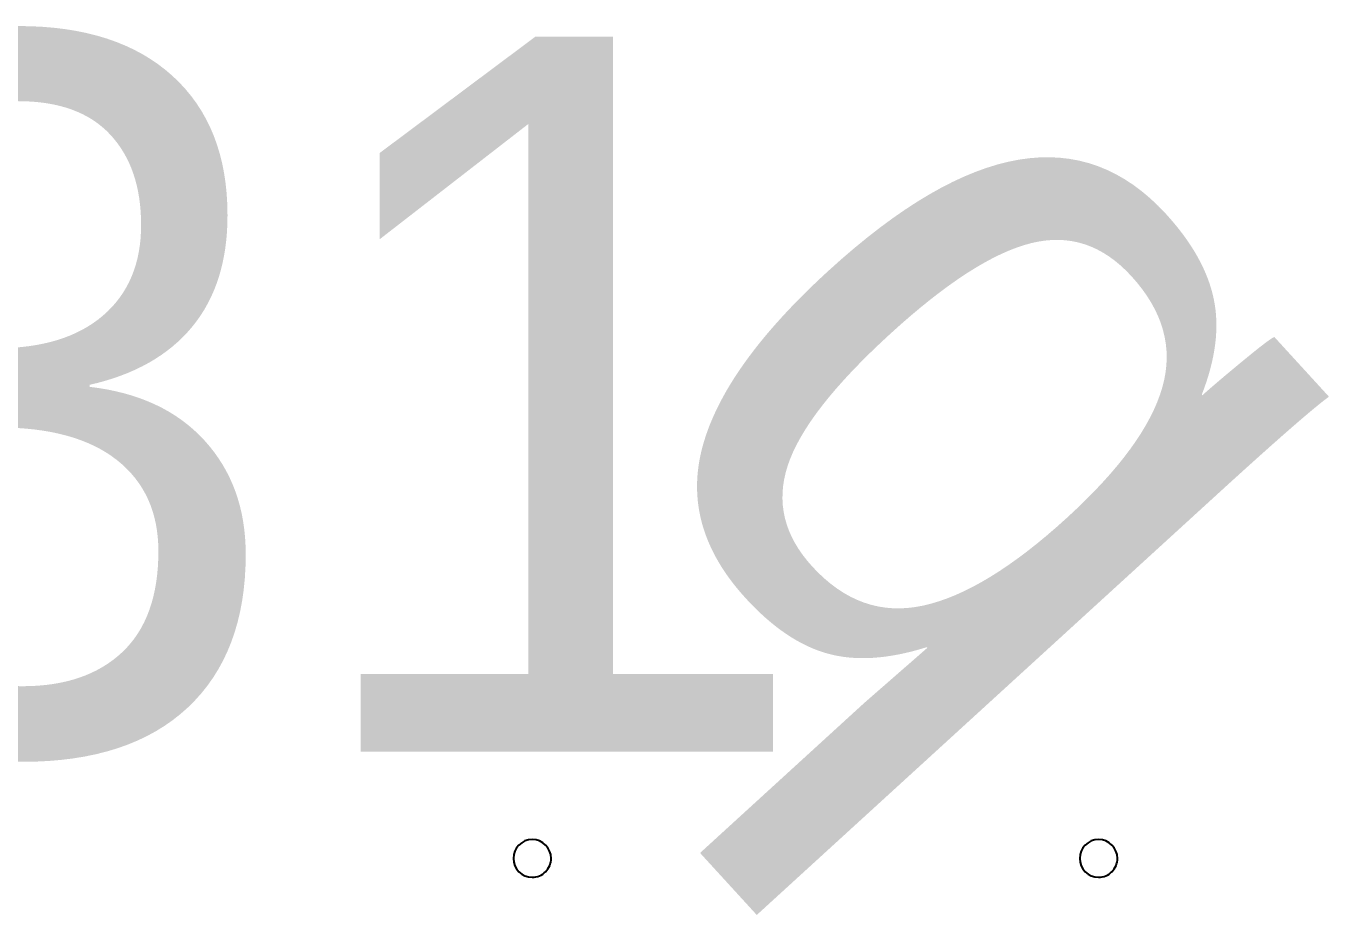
# Model space of a CAD drawing. Extents: x 204392 to 206166, y 706239 to 707835.
# Drawn here: x 204733.52 to 204751.73, y 707722.33 to 707734.76 of the extents above; entities that cross this region are included whole.
import ezdxf
from ezdxf.enums import TextEntityAlignment as Align

# ---------------------------------------------------------------- set-up
doc = ezdxf.new("R2010")
doc.units = 0
doc.header["$LTSCALE"] = 7
doc.header["$MEASUREMENT"] = 0
for name, color, linetype in [('DRWT001', 2, 'Continuous'), ('FNCP001', 2, 'Continuous'), ('KOTERET', 1, 'Continuous')]:
    doc.layers.add(name, color=color, linetype=linetype)
doc.styles.add('miryam', font='mirym.shx')

# ---------------------------------------------------------------- blocks, each defined once
blk = doc.blocks.new('elips')
at = {"layer": 'KOTERET', "color": 1, "linetype": 'Continuous'}
for centre, start, end in [((183475.8484, 676906.8915), 90.00001, 180.00001), ((183475.8484, 676906.8915), 0.00002, 90.00001), ((183479.807, 676906.8915), 90.00001, 180.00001), ((183479.807, 676906.8915), 0.00002, 90.00001), ((183475.8484, 676906.8915), 180.00001, 270.00001), ((183475.8484, 676906.8915), 270.00001, 0.00002), ((183479.807, 676906.8915), 180.00001, 270.00001), ((183479.807, 676906.8915), 270.00001, 0.00002)]:
    blk.add_arc(centre, 0.132, start, end, dxfattribs=at)

msp = doc.modelspace()

# ---------------------------------------------------------------- block references
at = {"layer": 'FNCP001', "xscale": 2, "yscale": 2, "zscale": 2}
msp.add_blockref('elips', (-162211.1, -646090.662), dxfattribs=at)

# ---------------------------------------------------------------- texts
at = {"layer": 'DRWT001', "color": 2, "style": 'miryam'}
msp.add_text('4231', height=10, dxfattribs=at).set_placement((204744.616, 707724.613), align=Align.RIGHT)
msp.add_text('q', height=10, rotation=312.4285, dxfattribs=at).set_placement((204746.57, 707723.699), align=Align.RIGHT)

doc.saveas('drawing.dxf')
